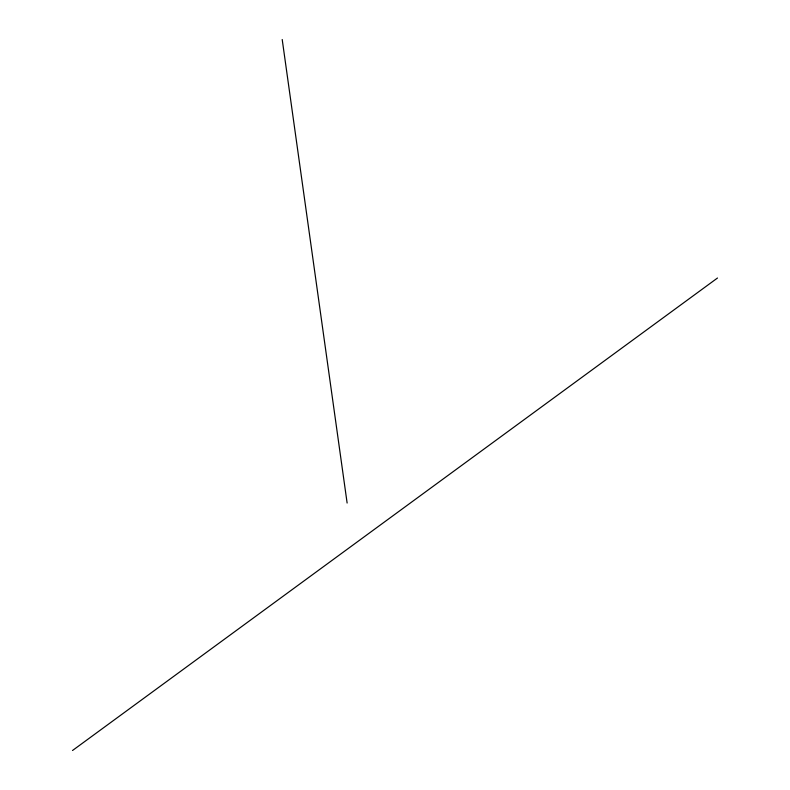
<?xml version="1.0" encoding="UTF-8"?>
<svg xmlns="http://www.w3.org/2000/svg" width="790" height="790" viewBox="0 0 790 790"><rect width="100%" height="100%" fill="white"/><g stroke="black" fill="none" stroke-linecap="round" stroke-linejoin="round"><path stroke-width="1.19" d="M72.512 750.5L717.488 278.021M282.208 39.5L347.126 503.042"/></g></svg>
